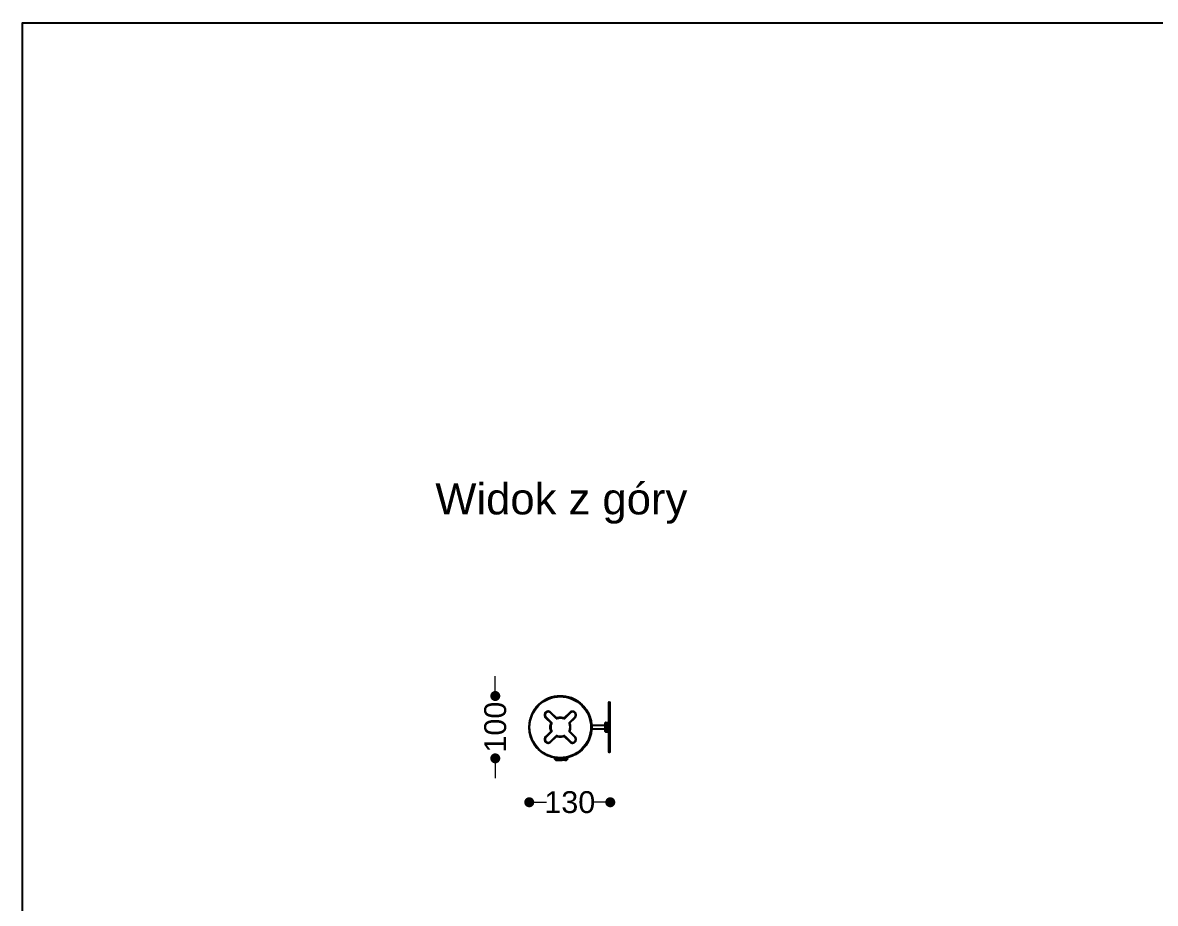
# Model space of a CAD drawing. Header units: millimetres. Extents: x 10366 to 13995, y 24552 to 29685.
# Drawn here: x 10366 to 12181, y 28273 to 29685 of the extents above; entities that cross this region are included whole.
import ezdxf

# ---------------------------------------------------------------- set-up
doc = ezdxf.new("R2010")
doc.units = ezdxf.units.MM
doc.header["$LTSCALE"] = 3
doc.layers.add('Default', color=7, linetype='Continuous')
doc.styles.get("Standard").update_dxf_attribs({"font": 'arial.ttf'})
doc.dimstyles.new('MATEUSZ', dxfattribs={"dimtxt": 35, "dimasz": 16, "dimexe": 0.18, "dimexo": 0.0625, "dimgap": 0.09, "dimtad": 0, "dimdec": 0, "dimdsep": 46, "dimtxsty": 'Standard', "dimblk": 'DOT', "dimcen": 0.09, "dimse1": 1, "dimse2": 1, "dimadec": 0, "dimazin": 0, "dimtfac": 1, "dimtdec": 0, "dimtofl": 0, "dimtmove": 0, "dimatfit": 3, "dimfxl": 1, "dimtolj": 1, "dimtzin": 0, "dimlwd": 9, "dimlwe": 9, "dimarcsym": 0})

# ---------------------------------------------------------------- blocks, each defined once
blk = doc.blocks.new('_Dot')
at = {"color": 0, "linetype": 'ByBlock', "lineweight": -2}
blk.add_line((-0.5, 0), (-1, 0), dxfattribs=at)
at = {"color": 0, "linetype": 'ByBlock', "const_width": 0.5}
blk.add_lwpolyline([(-0.25, 0, 1), (0.25, 0, 1)], format="xyb", close=True, dxfattribs=at)
blk = doc.blocks.new('*D29')
at = {"color": 0, "lineweight": 9, "transparency": 16777216}
for p, q in [((11193.7, 28435.3), (11205.5, 28435.3)), ((11291.5, 28435.3), (11279.6, 28435.3))]:
    blk.add_line(p, q, dxfattribs=at)
at = {"layer": 'Defpoints', "color": 0, "transparency": 16777216}
for p in [(11177.7, 28555.3), (11307.5, 28555.6), (11307.5, 28435.3)]:
    blk.add_point(p, dxfattribs=at)
at = {"color": 0, "lineweight": 9, "transparency": 16777216, "xscale": 16, "yscale": 16, "zscale": 16, "rotation": 180}
blk.add_blockref('_Dot', (11177.7, 28435.3), dxfattribs=at)
at = {"color": 0, "lineweight": 9, "transparency": 16777216, "xscale": 16, "yscale": 16, "zscale": 16}
blk.add_blockref('_Dot', (11307.5, 28435.3), dxfattribs=at)
at = {"color": 0, "transparency": 16777216, "insert": (11242.6, 28435.3), "char_height": 35, "attachment_point": 5}
blk.add_mtext('\\A1;130', dxfattribs=at)
blk = doc.blocks.new('*D30')
at = {"color": 0, "lineweight": 9, "transparency": 16777216}
for p, q in [((11123.3, 28621.6), (11123.3, 28637.6)), ((11123.3, 28489.7), (11123.3, 28473.7))]:
    blk.add_line(p, q, dxfattribs=at)
at = {"layer": 'Defpoints', "color": 0, "transparency": 16777216}
for p in [(11227.5, 28605.6), (11123.3, 28505.7), (11227.5, 28505.7)]:
    blk.add_point(p, dxfattribs=at)
at = {"color": 0, "lineweight": 9, "transparency": 16777216, "xscale": 16, "yscale": 16, "zscale": 16}
for p, rotation in [((11123.3, 28605.6), 270), ((11123.3, 28505.7), 90)]:
    blk.add_blockref('_Dot', p, dxfattribs=dict(at, rotation=rotation))
at = {"color": 0, "transparency": 16777216, "insert": (11123.3, 28555.7), "char_height": 35, "attachment_point": 5, "rotation": 90}
blk.add_mtext('\\A1;100', dxfattribs=at)

msp = doc.modelspace()

# ---------------------------------------------------------------- linework, layer by layer
msp.add_lwpolyline([(10366.2, 24552.5), (10366.2, 29684.6), (13995, 29684.6), (13995, 24552.5)], close=True)
at = {"layer": 'Default'}
for p, q in [((11305.5, 28595.6), (11306.5, 28595.6)), ((11220.7, 28569.7), (11211.8, 28578.6)), ((11221.1, 28570.4), (11212.1, 28579.3)), ((11242.5, 28579.3), (11233.6, 28570.4)), ((11243.6, 28578.6), (11234.6, 28569.7)), ((11203.6, 28570.8), (11212.6, 28561.9)), ((11204.7, 28571.6), (11213.7, 28562.6)), ((11241.7, 28562.6), (11250.7, 28571.5)), ((11242.1, 28561.9), (11251, 28570.8)), ((11299.5, 28558.8), (11299.5, 28562.2)), ((11299.5, 28562.2), (11299.5, 28559.1)), ((11299.5, 28552.2), (11299.5, 28558.8)), ((11300.5, 28563.2), (11303.5, 28563.2)), ((11300.5, 28559.6), (11300.5, 28563.1)), ((11300.5, 28563.1), (11303.5, 28563.1)), ((11300.5, 28559.6), (11303.5, 28559.6)), ((11300.5, 28552.1), (11300.5, 28558.7)), ((11300.5, 28558.7), (11303.5, 28558.7)), ((11303.5, 28559.6), (11303.5, 28563.1)), ((11303.5, 28552.1), (11303.5, 28558.7)), ((11212.6, 28549.4), (11203.6, 28540.4)), ((11213.7, 28548.7), (11204.7, 28539.7)), ((11211.8, 28532.7), (11220.7, 28541.6)), ((11212.1, 28531.9), (11221.1, 28540.9)), ((11233.6, 28540.9), (11242.5, 28532)), ((11234.6, 28541.6), (11243.6, 28532.7)), ((11250.7, 28539.7), (11241.7, 28548.7)), ((11251, 28540.4), (11242.1, 28549.4)), ((11277.7, 28558.1), (11277.7, 28553.1)), ((11299.5, 28558.1), (11277.7, 28558.1)), ((11277.7, 28553.1), (11299.5, 28553.1)), ((11299.5, 28552.5), (11299.5, 28549)), ((11299.5, 28549), (11299.5, 28552.2)), ((11300.5, 28552.1), (11303.5, 28552.1)), ((11300.5, 28548.2), (11300.5, 28551.3)), ((11300.5, 28551.3), (11303.5, 28551.3)), ((11300.5, 28548.2), (11303.5, 28548.2)), ((11303.5, 28548), (11300.5, 28548)), ((11303.5, 28548.2), (11303.5, 28551.3)), ((11305.5, 28555.6), (11306.5, 28555.6)), ((11218.8, 28504.2), (11218.8, 28505.7)), ((11220.8, 28505.7), (11220.8, 28506.1)), ((11221.1, 28505.7), (11221.1, 28506.1)), ((11236.5, 28506.4), (11236.5, 28505.7)), ((11236.8, 28506.5), (11236.8, 28505.7)), ((11238.8, 28505.7), (11238.8, 28504.2)), ((11305.5, 28515.6), (11306.5, 28515.6)), ((11220.3, 28502.7), (11218.8, 28504.2)), ((11238.8, 28504.2), (11237.3, 28502.7))]:
    msp.add_line(p, q, dxfattribs=at)
for points in [[(11277.7, 28555.6, 0), (11277.4, 28550.5, 0), (11276.6, 28545.5, 0), (11275.3, 28540.5, 0), (11273.6, 28535.8, 0), (11271.3, 28531.3, 0), (11268.7, 28527, 0), (11265.6, 28523.1, 0), (11262.2, 28519.5, 0), (11258.5, 28516.3, 0), (11254.6, 28513.5, 0), (11250.4, 28511.1, 0), (11246.1, 28509.1, 0), (11241.6, 28507.6, 0), (11237, 28506.5, 0), (11232.3, 28505.9, 0), (11227.6, 28505.6, 0), (11222.8, 28505.9, 0), (11218, 28506.6, 0), (11213.3, 28507.7, 0), (11208.8, 28509.4, 0), (11204.4, 28511.4, 0), (11200.2, 28513.9, 0), (11196.3, 28516.7, 0), (11192.6, 28520, 0), (11189.3, 28523.6, 0), (11186.3, 28527.5, 0), (11183.8, 28531.7, 0), (11181.6, 28536.2, 0), (11179.9, 28540.9, 0), (11178.7, 28545.7, 0), (11177.9, 28550.6, 0), (11177.7, 28555.7, 0), (11177.9, 28560.8, 0), (11178.7, 28565.8, 0), (11180, 28570.8, 0), (11181.8, 28575.5, 0), (11184, 28580, 0), (11186.7, 28584.3, 0), (11189.7, 28588.2, 0), (11193.1, 28591.8, 0), (11196.8, 28595, 0), (11200.8, 28597.8, 0), (11204.9, 28600.2, 0), (11209.3, 28602.1, 0), (11213.8, 28603.7, 0), (11218.4, 28604.8, 0), (11223.1, 28605.4, 0), (11227.8, 28605.6, 0), (11232.6, 28605.4, 0), (11237.3, 28604.7, 0), (11242, 28603.5, 0), (11246.6, 28601.9, 0), (11251, 28599.9, 0), (11255.1, 28597.4, 0), (11259.1, 28594.6, 0), (11262.7, 28591.3, 0), (11266, 28587.7, 0), (11269, 28583.8, 0), (11271.6, 28579.6, 0), (11273.7, 28575.1, 0), (11275.4, 28570.4, 0), (11276.7, 28565.6, 0), (11277.4, 28560.6, 0)], [(11277.7, 28555.6, 0), (11277.4, 28550.6, 0), (11276.7, 28545.6, 0), (11275.4, 28540.7, 0), (11273.7, 28536, 0), (11271.5, 28531.5, 0), (11268.8, 28527.3, 0), (11265.8, 28523.3, 0), (11262.5, 28519.7, 0), (11258.8, 28516.5, 0), (11254.9, 28513.7, 0), (11250.7, 28511.3, 0), (11246.3, 28509.2, 0), (11241.8, 28507.7, 0), (11237.1, 28506.5, 0), (11232.4, 28505.9, 0), (11227.7, 28505.6, 0), (11222.9, 28505.9, 0), (11218.2, 28506.6, 0), (11213.6, 28507.7, 0), (11209, 28509.3, 0), (11204.7, 28511.3, 0), (11200.5, 28513.7, 0), (11196.5, 28516.5, 0), (11192.9, 28519.8, 0), (11189.5, 28523.3, 0), (11186.5, 28527.3, 0), (11183.9, 28531.5, 0), (11181.7, 28536, 0), (11180, 28540.7, 0), (11178.7, 28545.6, 0), (11177.9, 28550.6, 0), (11177.7, 28555.6, 0), (11177.9, 28560.7, 0), (11178.7, 28565.7, 0), (11180, 28570.6, 0), (11181.7, 28575.3, 0), (11183.9, 28579.8, 0), (11186.5, 28584, 0), (11189.5, 28588, 0), (11192.9, 28591.5, 0), (11196.5, 28594.8, 0), (11200.5, 28597.6, 0), (11204.7, 28600, 0), (11209, 28602, 0), (11213.6, 28603.6, 0), (11218.2, 28604.7, 0), (11222.9, 28605.4, 0), (11227.7, 28605.6, 0), (11232.4, 28605.4, 0), (11237.1, 28604.7, 0), (11241.8, 28603.6, 0), (11246.3, 28602, 0), (11250.7, 28600, 0), (11254.9, 28597.6, 0), (11258.8, 28594.8, 0), (11262.5, 28591.5, 0), (11265.8, 28588, 0), (11268.8, 28584, 0), (11271.5, 28579.8, 0), (11273.7, 28575.3, 0), (11275.4, 28570.6, 0), (11276.7, 28565.7, 0), (11277.4, 28560.7, 0)], [(11276.3, 28555.6, 0), (11276.1, 28550.7, 0), (11275.3, 28545.8, 0), (11274.1, 28541, 0), (11272.4, 28536.4, 0), (11270.2, 28532, 0), (11267.7, 28527.8, 0), (11264.7, 28524, 0), (11261.4, 28520.5, 0), (11257.8, 28517.3, 0), (11254, 28514.5, 0), (11249.9, 28512.1, 0), (11245.6, 28510.2, 0), (11241.2, 28508.6, 0), (11236.6, 28507.5, 0), (11232, 28506.9, 0), (11227.3, 28506.6, 0), (11222.7, 28506.9, 0), (11218, 28507.5, 0), (11213.5, 28508.6, 0), (11209.1, 28510.2, 0), (11204.8, 28512.1, 0), (11200.7, 28514.5, 0), (11196.8, 28517.3, 0), (11193.2, 28520.5, 0), (11189.9, 28524, 0), (11187, 28527.8, 0), (11184.4, 28532, 0), (11182.3, 28536.4, 0), (11180.6, 28541, 0), (11179.3, 28545.8, 0), (11178.6, 28550.7, 0), (11178.3, 28555.6, 0), (11178.6, 28560.6, 0), (11179.3, 28565.5, 0), (11180.6, 28570.3, 0), (11182.3, 28574.9, 0), (11184.4, 28579.3, 0), (11187, 28583.5, 0), (11189.9, 28587.3, 0), (11193.2, 28590.8, 0), (11196.8, 28594, 0), (11200.7, 28596.8, 0), (11204.8, 28599.1, 0), (11209.1, 28601.1, 0), (11213.5, 28602.7, 0), (11218.1, 28603.8, 0), (11222.7, 28604.4, 0), (11227.3, 28604.6, 0), (11232, 28604.4, 0), (11236.6, 28603.8, 0), (11241.2, 28602.7, 0), (11245.6, 28601.1, 0), (11249.9, 28599.1, 0), (11254, 28596.8, 0), (11257.8, 28594, 0), (11261.4, 28590.8, 0), (11264.7, 28587.3, 0), (11267.7, 28583.5, 0), (11270.2, 28579.3, 0), (11272.4, 28574.9, 0), (11274.1, 28570.3, 0), (11275.3, 28565.5, 0), (11276.1, 28560.6, 0)]]:
    msp.add_polyline3d(points, close=True, dxfattribs=at)
for points in [[(11220.8, 28506.1, 0), (11214, 28507.6, 0), (11207.4, 28509.9, 0), (11201.2, 28513.2, 0), (11195.5, 28517.3, 0), (11190.5, 28522.3, 0), (11186.1, 28527.9, 0), (11182.6, 28534.1, 0), (11179.9, 28540.8, 0), (11178.3, 28547.8, 0), (11177.7, 28555, 0), (11178.1, 28562.4, 0), (11179.7, 28569.6, 0), (11182.2, 28576.5, 0), (11185.7, 28582.8, 0), (11190, 28588.6, 0), (11195.1, 28593.6, 0), (11200.7, 28597.8, 0), (11206.8, 28601.1, 0), (11213.2, 28603.5, 0), (11219.9, 28605, 0), (11226.7, 28605.6, 0), (11233.6, 28605.3, 0), (11240.5, 28604, 0), (11247.1, 28601.7, 0), (11253.3, 28598.6, 0), (11259.1, 28594.5, 0), (11264.3, 28589.7, 0), (11268.7, 28584.2, 0), (11272.4, 28578.1, 0), (11275.1, 28571.4, 0), (11276.9, 28564.4, 0), (11277.6, 28557.3, 0)], [(11277.6, 28557.3, 0), (11277.2, 28562.3, 0), (11276.3, 28567.3, 0), (11274.9, 28572.1, 0), (11273, 28576.7, 0), (11270.7, 28581.1, 0), (11268, 28585.2, 0), (11264.9, 28589, 0), (11261.6, 28592.4, 0), (11257.9, 28595.5, 0), (11253.9, 28598.2, 0), (11249.8, 28600.5, 0), (11245.5, 28602.4, 0), (11241, 28603.8, 0), (11236.4, 28604.9, 0), (11231.8, 28605.5, 0), (11227.2, 28605.6, 0), (11222.4, 28605.4, 0), (11217.7, 28604.6, 0), (11213.1, 28603.5, 0), (11208.6, 28601.9, 0), (11204.2, 28599.8, 0), (11200.1, 28597.4, 0), (11196.2, 28594.5, 0), (11192.6, 28591.3, 0), (11189.3, 28587.7, 0), (11186.3, 28583.7, 0), (11183.8, 28579.5, 0), (11181.6, 28575.1, 0), (11179.9, 28570.5, 0), (11178.7, 28565.7, 0), (11177.9, 28560.8, 0), (11177.7, 28555.8, 0)], [(11305.5, 28595.6, 0), (11305.5, 28595.6, 0), (11305.5, 28595.6, 0), (11305.5, 28595.6, 0), (11305.5, 28595.6, 0), (11305.5, 28595.6, 0), (11305.5, 28595.6, 0), (11305.5, 28595.6, 0), (11305.5, 28595.6, 0), (11305.5, 28595.6, 0), (11305.5, 28595.6, 0), (11305.5, 28595.6, 0), (11305.5, 28595.6, 0), (11305.5, 28595.6, 0), (11305.5, 28595.4, 0), (11305.5, 28594.5, 0), (11305.5, 28590.7, 0), (11305.5, 28555.6, 0)], [(11306.5, 28555.6, 0), (11306.5, 28595.6, 0)], [(11203.6, 28579.3, 0), (11203.3, 28578.9, 0), (11202.9, 28578.4, 0), (11202.6, 28577.9, 0), (11202.4, 28577.4, 0), (11202.2, 28576.8, 0), (11202, 28576.3, 0), (11201.9, 28575.7, 0), (11201.9, 28575.1, 0), (11201.9, 28574.5, 0), (11202, 28573.9, 0), (11202.2, 28573.3, 0), (11202.4, 28572.8, 0), (11202.6, 28572.2, 0), (11202.9, 28571.7, 0), (11203.3, 28571.3, 0), (11203.6, 28570.8, 0)], [(11204.7, 28578.6, 0), (11204.4, 28578.3, 0), (11204.1, 28577.9, 0), (11203.8, 28577.5, 0), (11203.6, 28577, 0), (11203.4, 28576.6, 0), (11203.3, 28576.1, 0), (11203.3, 28575.6, 0), (11203.2, 28575.1, 0), (11203.3, 28574.6, 0), (11203.3, 28574.1, 0), (11203.4, 28573.6, 0), (11203.6, 28573.2, 0), (11203.8, 28572.7, 0), (11204.1, 28572.3, 0), (11204.4, 28571.9, 0), (11204.7, 28571.6, 0)], [(11212.1, 28579.3, 0), (11211.7, 28579.7, 0), (11211.2, 28580.1, 0), (11210.7, 28580.4, 0), (11210.2, 28580.6, 0), (11209.6, 28580.8, 0), (11209, 28581, 0), (11208.5, 28581.1, 0), (11207.9, 28581.1, 0), (11207.3, 28581.1, 0), (11206.7, 28581, 0), (11206.2, 28580.8, 0), (11205.6, 28580.6, 0), (11205.1, 28580.4, 0), (11204.6, 28580.1, 0), (11204.1, 28579.7, 0), (11203.6, 28579.3, 0)], [(11204.7, 28578.6, 0), (11204.7, 28578.6, 0), (11204.7, 28578.6, 0), (11204.7, 28578.6, 0), (11204.7, 28578.6, 0), (11204.7, 28578.6, 0), (11204.7, 28578.6, 0), (11204.6, 28578.6, 0), (11204.6, 28578.6, 0), (11204.6, 28578.6, 0), (11204.5, 28578.6, 0), (11204.5, 28578.6, 0), (11204.3, 28578.7, 0), (11204.2, 28578.8, 0), (11204, 28579, 0), (11203.6, 28579.3, 0)], [(11211.8, 28578.6, 0), (11211.4, 28579, 0), (11211, 28579.3, 0), (11210.6, 28579.5, 0), (11210.1, 28579.7, 0), (11209.7, 28579.9, 0), (11209.2, 28580, 0), (11208.7, 28580.1, 0), (11208.2, 28580.1, 0), (11207.7, 28580.1, 0), (11207.3, 28580, 0), (11206.8, 28579.9, 0), (11206.3, 28579.7, 0), (11205.9, 28579.5, 0), (11205.5, 28579.3, 0), (11205.1, 28579, 0), (11204.7, 28578.6, 0)], [(11211.8, 28578.6, 0), (11211.8, 28578.6, 0), (11211.8, 28578.6, 0), (11211.7, 28578.7, 0), (11211.7, 28578.7, 0), (11211.7, 28578.7, 0), (11211.7, 28578.7, 0), (11211.7, 28578.7, 0), (11211.8, 28578.8, 0), (11211.8, 28578.8, 0), (11211.8, 28578.9, 0), (11211.9, 28579.1, 0), (11212.1, 28579.3, 0)], [(11251, 28579.3, 0), (11250.6, 28579.7, 0), (11250.1, 28580.1, 0), (11249.6, 28580.4, 0), (11249.1, 28580.6, 0), (11248.5, 28580.8, 0), (11247.9, 28581, 0), (11247.4, 28581, 0), (11246.8, 28581.1, 0), (11246.2, 28581, 0), (11245.6, 28581, 0), (11245.1, 28580.8, 0), (11244.5, 28580.6, 0), (11244, 28580.4, 0), (11243.5, 28580.1, 0), (11243, 28579.7, 0), (11242.5, 28579.3, 0)], [(11243.6, 28578.6, 0), (11243.6, 28578.6, 0), (11243.6, 28578.6, 0), (11243.6, 28578.6, 0), (11243.6, 28578.6, 0), (11243.6, 28578.6, 0), (11243.5, 28578.6, 0), (11243.5, 28578.6, 0), (11243.5, 28578.6, 0), (11243.5, 28578.6, 0), (11243.4, 28578.6, 0), (11243.3, 28578.7, 0), (11243.1, 28578.8, 0), (11243, 28578.9, 0), (11242.5, 28579.3, 0)], [(11250.7, 28578.6, 0), (11250.3, 28578.9, 0), (11249.9, 28579.2, 0), (11249.5, 28579.5, 0), (11249, 28579.7, 0), (11248.6, 28579.9, 0), (11248.1, 28580, 0), (11247.6, 28580.1, 0), (11247.1, 28580.1, 0), (11246.6, 28580.1, 0), (11246.2, 28580, 0), (11245.7, 28579.9, 0), (11245.2, 28579.7, 0), (11244.8, 28579.5, 0), (11244.4, 28579.2, 0), (11244, 28578.9, 0), (11243.6, 28578.6, 0)], [(11250.7, 28578.6, 0), (11250.7, 28578.6, 0), (11250.6, 28578.6, 0), (11250.6, 28578.6, 0), (11250.6, 28578.7, 0), (11250.6, 28578.7, 0), (11250.6, 28578.7, 0), (11250.6, 28578.7, 0), (11250.6, 28578.7, 0), (11250.7, 28578.8, 0), (11250.7, 28578.9, 0), (11250.8, 28579.1, 0), (11251, 28579.3, 0)], [(11250.7, 28571.5, 0), (11251, 28571.9, 0), (11251.3, 28572.3, 0), (11251.5, 28572.7, 0), (11251.7, 28573.1, 0), (11251.9, 28573.6, 0), (11252, 28574.1, 0), (11252.1, 28574.6, 0), (11252.1, 28575.1, 0), (11252.1, 28575.6, 0), (11252, 28576.1, 0), (11251.9, 28576.5, 0), (11251.7, 28577, 0), (11251.5, 28577.5, 0), (11251.3, 28577.9, 0), (11251, 28578.3, 0), (11250.7, 28578.6, 0)], [(11251, 28570.8, 0), (11251.4, 28571.3, 0), (11251.8, 28571.7, 0), (11252.1, 28572.2, 0), (11252.3, 28572.8, 0), (11252.5, 28573.3, 0), (11252.7, 28573.9, 0), (11252.8, 28574.5, 0), (11252.8, 28575.1, 0), (11252.8, 28575.7, 0), (11252.7, 28576.3, 0), (11252.5, 28576.8, 0), (11252.3, 28577.4, 0), (11252.1, 28577.9, 0), (11251.8, 28578.4, 0), (11251.4, 28578.9, 0), (11251, 28579.3, 0)], [(11304.5, 28594.6, 0), (11304.5, 28594.6, 0), (11304.5, 28594.6, 0), (11304.5, 28594.6, 0), (11304.5, 28594.6, 0), (11304.5, 28594.6, 0), (11304.5, 28594.6, 0), (11304.5, 28594.6, 0), (11304.5, 28594.6, 0), (11304.5, 28594.6, 0), (11304.5, 28594.6, 0), (11304.5, 28594.6, 0), (11304.5, 28594.6, 0), (11304.5, 28594.6, 0), (11304.5, 28594.4, 0), (11304.5, 28593.5, 0), (11304.5, 28589.8, 0), (11304.5, 28555.6, 0)], [(11307.5, 28555.6, 0), (11307.5, 28594.6, 0)], [(11204.7, 28571.6, 0), (11204.7, 28571.6, 0), (11204.7, 28571.6, 0), (11204.7, 28571.6, 0), (11204.7, 28571.6, 0), (11204.7, 28571.6, 0), (11204.6, 28571.6, 0), (11204.6, 28571.6, 0), (11204.6, 28571.6, 0), (11204.6, 28571.6, 0), (11204.5, 28571.5, 0), (11204.4, 28571.5, 0), (11204.2, 28571.4, 0), (11204.1, 28571.3, 0), (11203.6, 28570.8, 0)], [(11212.6, 28549.4, 0), (11212.1, 28550.9, 0), (11211.7, 28552.4, 0), (11211.4, 28554, 0), (11211.3, 28555.6, 0), (11211.4, 28557.3, 0), (11211.7, 28558.8, 0), (11212.1, 28560.4, 0), (11212.6, 28561.9, 0)], [(11212.6, 28561.9, 0), (11212.9, 28562.2, 0), (11213.2, 28562.5, 0), (11213.4, 28562.5, 0), (11213.4, 28562.6, 0), (11213.5, 28562.6, 0), (11213.6, 28562.6, 0), (11213.6, 28562.6, 0), (11213.6, 28562.6, 0), (11213.6, 28562.6, 0), (11213.6, 28562.6, 0), (11213.6, 28562.6, 0), (11213.6, 28562.6, 0), (11213.6, 28562.6, 0), (11213.6, 28562.6, 0), (11213.7, 28562.6, 0)], [(11213.9, 28561.5, 0), (11213.9, 28561.5, 0), (11213.9, 28561.5, 0), (11213.9, 28561.5, 0), (11213.9, 28561.5, 0), (11213.9, 28561.5, 0), (11213.9, 28561.5, 0), (11213.8, 28561.5, 0), (11213.8, 28561.5, 0), (11213.8, 28561.5, 0), (11213.8, 28561.5, 0), (11213.7, 28561.5, 0), (11213.6, 28561.5, 0), (11213.2, 28561.6, 0), (11212.6, 28561.9, 0)], [(11213.9, 28549.8, 0), (11213.4, 28551.2, 0), (11213, 28552.6, 0), (11212.8, 28554.1, 0), (11212.7, 28555.6, 0), (11212.8, 28557.2, 0), (11213, 28558.6, 0), (11213.4, 28560.1, 0), (11213.9, 28561.5, 0)], [(11220.7, 28569.7, 0), (11220.7, 28569.7, 0), (11220.7, 28569.7, 0), (11220.7, 28569.7, 0), (11220.7, 28569.7, 0), (11220.7, 28569.7, 0), (11220.7, 28569.7, 0), (11220.7, 28569.8, 0), (11220.7, 28569.8, 0), (11220.7, 28569.8, 0), (11220.8, 28569.9, 0), (11220.9, 28570.1, 0), (11221.1, 28570.4, 0)], [(11221.1, 28570.4, 0), (11222.6, 28570.9, 0), (11224.2, 28571.3, 0), (11225.7, 28571.6, 0), (11227.3, 28571.6, 0), (11228.9, 28571.6, 0), (11230.5, 28571.3, 0), (11232.1, 28570.9, 0), (11233.6, 28570.4, 0)], [(11221.1, 28570.4, 0), (11221.3, 28570, 0), (11221.4, 28569.8, 0), (11221.5, 28569.7, 0), (11221.6, 28569.6, 0), (11221.6, 28569.5, 0), (11221.7, 28569.5, 0), (11221.7, 28569.5, 0), (11221.7, 28569.5, 0), (11221.8, 28569.4, 0), (11221.8, 28569.4, 0), (11221.8, 28569.4, 0), (11221.8, 28569.4, 0), (11221.8, 28569.5, 0)], [(11221.8, 28569.5, 0), (11223.2, 28570, 0), (11224.7, 28570.3, 0), (11226.2, 28570.6, 0), (11227.7, 28570.6, 0), (11229.2, 28570.6, 0), (11230.7, 28570.3, 0), (11232.1, 28570, 0), (11233.5, 28569.5, 0)], [(11233.5, 28569.5, 0), (11233.5, 28569.5, 0), (11233.5, 28569.5, 0), (11233.5, 28569.5, 0), (11233.5, 28569.5, 0), (11233.5, 28569.5, 0), (11233.5, 28569.5, 0), (11233.5, 28569.5, 0), (11233.5, 28569.6, 0), (11233.4, 28569.6, 0), (11233.4, 28569.8, 0), (11233.5, 28569.9, 0), (11233.5, 28570.1, 0), (11233.6, 28570.4, 0)], [(11233.6, 28570.4, 0), (11233.9, 28570.1, 0), (11234.2, 28569.8, 0), (11234.4, 28569.7, 0), (11234.4, 28569.7, 0), (11234.5, 28569.7, 0), (11234.5, 28569.6, 0), (11234.6, 28569.6, 0), (11234.6, 28569.6, 0), (11234.6, 28569.6, 0), (11234.6, 28569.6, 0), (11234.6, 28569.6, 0), (11234.6, 28569.7, 0), (11234.6, 28569.7, 0), (11234.6, 28569.7, 0), (11234.6, 28569.7, 0)], [(11242.1, 28561.9, 0), (11241.6, 28561.6, 0), (11241.6, 28561.6, 0), (11241.5, 28561.5, 0), (11241.5, 28561.5, 0), (11241.5, 28561.5, 0), (11241.5, 28561.5, 0), (11241.5, 28561.5, 0), (11241.5, 28561.5, 0), (11241.5, 28561.5, 0), (11241.5, 28561.5, 0), (11241.5, 28561.5, 0), (11241.5, 28561.5, 0), (11241.5, 28561.5, 0)], [(11241.5, 28561.5, 0), (11242, 28560.1, 0), (11242.4, 28558.6, 0), (11242.6, 28557.1, 0), (11242.7, 28555.6, 0)], [(11241.7, 28562.6, 0), (11241.7, 28562.6, 0), (11241.7, 28562.6, 0), (11241.7, 28562.6, 0), (11241.7, 28562.6, 0), (11241.7, 28562.5, 0), (11241.7, 28562.5, 0), (11241.7, 28562.5, 0), (11241.7, 28562.5, 0), (11241.7, 28562.4, 0), (11241.7, 28562.3, 0), (11241.9, 28562.1, 0), (11242.1, 28561.9, 0)], [(11242.1, 28561.9, 0), (11242.6, 28560.4, 0), (11243, 28558.8, 0), (11243.3, 28557.2, 0), (11243.3, 28555.6, 0)], [(11250.7, 28571.5, 0), (11250.7, 28571.5, 0), (11250.6, 28571.5, 0), (11250.6, 28571.5, 0), (11250.6, 28571.5, 0), (11250.6, 28571.5, 0), (11250.6, 28571.5, 0), (11250.6, 28571.5, 0), (11250.6, 28571.4, 0), (11250.7, 28571.4, 0), (11250.7, 28571.3, 0), (11250.8, 28571.1, 0), (11251, 28570.8, 0)], [(11299.5, 28562.2, 0), (11299.5, 28562.3, 0), (11299.5, 28562.4, 0), (11299.5, 28562.5, 0), (11299.5, 28562.6, 0), (11299.6, 28562.7, 0), (11299.6, 28562.8, 0), (11299.7, 28562.9, 0), (11299.7, 28562.9, 0), (11299.8, 28563, 0), (11299.9, 28563.1, 0), (11300, 28563.1, 0), (11300.1, 28563.2, 0), (11300.1, 28563.2, 0), (11300.2, 28563.2, 0), (11300.4, 28563.2, 0), (11300.5, 28563.2, 0)], [(11300.5, 28563.1, 0), (11300.3, 28563.1, 0), (11300.1, 28563, 0), (11300, 28563, 0), (11299.9, 28563, 0), (11299.8, 28562.9, 0), (11299.7, 28562.8, 0), (11299.7, 28562.8, 0), (11299.6, 28562.7, 0), (11299.6, 28562.6, 0), (11299.5, 28562.6, 0), (11299.5, 28562.5, 0), (11299.5, 28562.4, 0), (11299.5, 28562.3, 0), (11299.5, 28562.2, 0)], [(11299.5, 28562.2, 0), (11299.5, 28562.3, 0), (11299.5, 28562.4, 0)], [(11299.5, 28558.8, 0), (11299.5, 28558.9, 0), (11299.5, 28558.9, 0), (11299.5, 28559, 0), (11299.5, 28559.1, 0), (11299.6, 28559.2, 0), (11299.6, 28559.2, 0), (11299.7, 28559.3, 0), (11299.7, 28559.4, 0), (11299.8, 28559.4, 0), (11299.9, 28559.5, 0), (11300, 28559.5, 0), (11300.1, 28559.6, 0), (11300.3, 28559.6, 0), (11300.5, 28559.6, 0)], [(11300.5, 28558.7, 0), (11299.7, 28558.8, 0), (11299.5, 28558.8, 0), (11299.5, 28558.8, 0), (11299.5, 28558.8, 0), (11299.5, 28558.8, 0), (11299.5, 28558.8, 0), (11299.5, 28558.8, 0), (11299.5, 28558.8, 0), (11299.5, 28558.8, 0), (11299.5, 28558.8, 0), (11299.5, 28558.8, 0), (11299.5, 28558.8, 0), (11299.5, 28558.8, 0), (11299.5, 28558.8, 0), (11299.5, 28558.8, 0)], [(11300.5, 28559.6, 0), (11300.5, 28558.7, 0)], [(11303.5, 28563.1, 0), (11303.5, 28563.2, 0), (11303.5, 28563.2, 0), (11303.5, 28563.2, 0), (11303.5, 28563.2, 0), (11303.5, 28563.2, 0), (11303.5, 28563.2, 0), (11303.5, 28563.2, 0), (11303.5, 28563.2, 0), (11303.5, 28563.2, 0), (11303.5, 28563.2, 0), (11303.5, 28563.2, 0), (11303.5, 28563.2, 0), (11303.5, 28563.2, 0), (11303.5, 28563.2, 0), (11303.5, 28563.2, 0), (11303.5, 28563.2, 0), (11303.5, 28563.2, 0), (11303.5, 28563.2, 0), (11303.5, 28563.2, 0), (11303.5, 28563.2, 0), (11303.5, 28563.2, 0), (11303.5, 28563.2, 0), (11303.5, 28563.2, 0), (11303.5, 28563.2, 0), (11303.5, 28563.1, 0)], [(11303.5, 28563.2, 0), (11303.6, 28563.2, 0), (11303.7, 28563.2, 0), (11303.8, 28563.2, 0), (11303.9, 28563.2, 0), (11303.9, 28563.1, 0), (11304, 28563.1, 0), (11304.1, 28563, 0), (11304.2, 28562.9, 0), (11304.2, 28562.9, 0), (11304.3, 28562.8, 0), (11304.3, 28562.7, 0), (11304.4, 28562.6, 0), (11304.4, 28562.5, 0), (11304.4, 28562.4, 0), (11304.5, 28562.3, 0), (11304.5, 28562.2, 0)], [(11304.5, 28562.2, 0), (11304.5, 28562.3, 0), (11304.4, 28562.4, 0), (11304.4, 28562.5, 0), (11304.4, 28562.6, 0), (11304.3, 28562.6, 0), (11304.3, 28562.7, 0), (11304.2, 28562.8, 0), (11304.2, 28562.8, 0), (11304.1, 28562.9, 0), (11304, 28563, 0), (11303.9, 28563, 0), (11303.8, 28563, 0), (11303.6, 28563.1, 0), (11303.5, 28563.1, 0)], [(11303.5, 28558.7, 0), (11303.5, 28559.6, 0)], [(11303.5, 28559.6, 0), (11303.6, 28559.6, 0), (11303.8, 28559.6, 0), (11303.9, 28559.5, 0), (11304, 28559.5, 0), (11304.1, 28559.4, 0), (11304.2, 28559.4, 0), (11304.2, 28559.3, 0), (11304.3, 28559.2, 0), (11304.3, 28559.2, 0), (11304.4, 28559.1, 0), (11304.4, 28559, 0), (11304.4, 28558.9, 0), (11304.5, 28558.9, 0), (11304.5, 28558.8, 0)], [(11304.5, 28558.8, 0), (11304.5, 28558.8, 0), (11304.5, 28558.8, 0), (11304.5, 28558.8, 0), (11304.5, 28558.8, 0), (11304.5, 28558.8, 0), (11304.5, 28558.8, 0), (11304.5, 28558.8, 0), (11304.5, 28558.8, 0), (11304.5, 28558.8, 0), (11304.5, 28558.8, 0), (11304.5, 28558.8, 0), (11304.4, 28558.8, 0), (11304.4, 28558.8, 0), (11304.3, 28558.8, 0), (11303.5, 28558.7, 0)], [(11307.4, 28561.3, 0), (11307.4, 28561.5, 0), (11307.5, 28561.6, 0)], [(11220.8, 28506.1, 0), (11216.5, 28506.9, 0), (11212.3, 28508.1, 0), (11208.1, 28509.6, 0), (11204.2, 28511.5, 0), (11200.3, 28513.8, 0), (11196.7, 28516.4, 0), (11193.3, 28519.3, 0), (11190.2, 28522.5, 0), (11187.4, 28526, 0), (11184.9, 28529.8, 0), (11182.7, 28533.8, 0), (11180.9, 28538, 0), (11179.5, 28542.3, 0), (11178.5, 28546.7, 0), (11177.9, 28551.3, 0), (11177.7, 28555.8, 0)], [(11212.6, 28549.4, 0), (11213.4, 28549.7, 0), (11213.6, 28549.8, 0), (11213.8, 28549.8, 0), (11213.8, 28549.8, 0), (11213.8, 28549.8, 0), (11213.8, 28549.8, 0), (11213.8, 28549.8, 0), (11213.9, 28549.8, 0), (11213.9, 28549.8, 0), (11213.9, 28549.8, 0), (11213.9, 28549.8, 0), (11213.9, 28549.8, 0), (11213.9, 28549.8, 0), (11213.9, 28549.8, 0)], [(11213.7, 28548.7, 0), (11213.7, 28548.7, 0), (11213.6, 28548.7, 0), (11213.6, 28548.7, 0), (11213.6, 28548.7, 0), (11213.6, 28548.7, 0), (11213.6, 28548.7, 0), (11213.6, 28548.7, 0), (11213.6, 28548.7, 0), (11213.5, 28548.7, 0), (11213.5, 28548.7, 0), (11213.3, 28548.8, 0), (11213.2, 28548.9, 0), (11213, 28549, 0), (11212.6, 28549.4, 0)], [(11221.1, 28540.9, 0), (11220.9, 28541.1, 0), (11220.8, 28541.4, 0), (11220.7, 28541.5, 0), (11220.7, 28541.5, 0), (11220.7, 28541.5, 0), (11220.7, 28541.6, 0), (11220.7, 28541.6, 0), (11220.7, 28541.6, 0), (11220.7, 28541.6, 0), (11220.7, 28541.6, 0), (11220.7, 28541.6, 0), (11220.7, 28541.6, 0)], [(11221.8, 28541.8, 0), (11221.8, 28541.8, 0), (11221.8, 28541.8, 0), (11221.8, 28541.8, 0), (11221.8, 28541.8, 0), (11221.7, 28541.8, 0), (11221.7, 28541.8, 0), (11221.7, 28541.8, 0), (11221.6, 28541.8, 0), (11221.6, 28541.7, 0), (11221.5, 28541.6, 0), (11221.4, 28541.5, 0), (11221.3, 28541.3, 0), (11221.1, 28540.9, 0)], [(11233.6, 28540.9, 0), (11232.1, 28540.4, 0), (11230.5, 28540, 0), (11228.9, 28539.7, 0), (11227.3, 28539.6, 0), (11225.7, 28539.7, 0), (11224.2, 28540, 0), (11222.6, 28540.4, 0), (11221.1, 28540.9, 0)], [(11233.5, 28541.8, 0), (11232.1, 28541.3, 0), (11230.7, 28540.9, 0), (11229.2, 28540.7, 0), (11227.7, 28540.6, 0), (11226.2, 28540.7, 0), (11224.7, 28540.9, 0), (11223.2, 28541.3, 0), (11221.8, 28541.8, 0)], [(11233.6, 28540.9, 0), (11233.5, 28541.2, 0), (11233.5, 28541.4, 0), (11233.4, 28541.5, 0), (11233.4, 28541.6, 0), (11233.4, 28541.7, 0), (11233.5, 28541.7, 0), (11233.5, 28541.8, 0), (11233.5, 28541.8, 0), (11233.5, 28541.8, 0), (11233.5, 28541.8, 0), (11233.5, 28541.8, 0), (11233.5, 28541.8, 0), (11233.5, 28541.8, 0)], [(11234.6, 28541.6, 0), (11234.6, 28541.6, 0), (11234.6, 28541.6, 0), (11234.6, 28541.6, 0), (11234.6, 28541.6, 0), (11234.6, 28541.6, 0), (11234.6, 28541.6, 0), (11234.6, 28541.6, 0), (11234.5, 28541.6, 0), (11234.5, 28541.6, 0), (11234.4, 28541.6, 0), (11234.3, 28541.5, 0), (11234.2, 28541.4, 0), (11234, 28541.3, 0), (11233.6, 28540.9, 0)], [(11277.7, 28554.1, 0), (11277.3, 28549.7, 0), (11276.6, 28545.4, 0), (11275.5, 28541.1, 0), (11274.1, 28537, 0), (11270.2, 28529.3, 0), (11265.1, 28522.5, 0), (11259, 28516.7, 0), (11252.1, 28512, 0), (11244.6, 28508.6, 0), (11236.7, 28506.5, 0)], [(11277.6, 28554, 0), (11277.3, 28549.6, 0), (11276.6, 28545.3, 0), (11275.5, 28541.1, 0), (11272.3, 28533, 0), (11267.7, 28525.7, 0), (11262.1, 28519.4, 0), (11255.6, 28514.1, 0), (11248.4, 28510.1, 0), (11242.7, 28507.9, 0), (11236.7, 28506.5, 0)], [(11242.7, 28555.6, 0), (11242.6, 28554.1, 0), (11242.4, 28552.6, 0), (11242, 28551.2, 0), (11241.5, 28549.8, 0)], [(11241.5, 28549.8, 0), (11241.5, 28549.8, 0), (11241.5, 28549.8, 0), (11241.5, 28549.8, 0), (11241.5, 28549.8, 0), (11241.5, 28549.8, 0), (11241.5, 28549.8, 0), (11241.5, 28549.8, 0), (11241.5, 28549.8, 0), (11241.5, 28549.8, 0), (11241.5, 28549.7, 0), (11241.6, 28549.7, 0), (11241.7, 28549.6, 0), (11242.1, 28549.4, 0)], [(11242.1, 28549.4, 0), (11241.9, 28549.2, 0), (11241.7, 28549, 0), (11241.7, 28548.9, 0), (11241.7, 28548.8, 0), (11241.7, 28548.8, 0), (11241.7, 28548.8, 0), (11241.7, 28548.7, 0), (11241.7, 28548.7, 0), (11241.7, 28548.7, 0), (11241.7, 28548.7, 0), (11241.7, 28548.7, 0), (11241.7, 28548.7, 0)], [(11243.3, 28555.6, 0), (11243.3, 28554, 0), (11243, 28552.4, 0), (11242.6, 28550.9, 0), (11242.1, 28549.4, 0)], [(11242.7, 28555.6, 0), (11242.7, 28555.6, 0), (11242.7, 28555.6, 0), (11242.7, 28555.6, 0), (11242.7, 28555.6, 0), (11242.7, 28555.6, 0), (11242.7, 28555.6, 0), (11242.7, 28555.6, 0), (11242.7, 28555.6, 0), (11242.7, 28555.6, 0), (11242.7, 28555.6, 0), (11242.7, 28555.6, 0), (11242.7, 28555.6, 0), (11242.7, 28555.6, 0), (11242.7, 28555.6, 0), (11242.7, 28555.6, 0), (11242.8, 28555.6, 0), (11243.3, 28555.6, 0)], [(11300.5, 28551.3, 0), (11300.3, 28551.3, 0), (11300.1, 28551.4, 0), (11300, 28551.4, 0), (11299.9, 28551.4, 0), (11299.8, 28551.5, 0), (11299.7, 28551.6, 0), (11299.7, 28551.6, 0), (11299.6, 28551.7, 0), (11299.6, 28551.8, 0), (11299.5, 28551.9, 0), (11299.5, 28551.9, 0), (11299.5, 28552, 0), (11299.5, 28552.1, 0), (11299.5, 28552.2, 0)], [(11299.5, 28552.2, 0), (11299.5, 28552.2, 0), (11299.5, 28552.2, 0), (11299.5, 28552.2, 0), (11299.5, 28552.2, 0), (11299.5, 28552.2, 0), (11299.5, 28552.2, 0), (11299.5, 28552.2, 0), (11299.5, 28552.2, 0), (11299.5, 28552.2, 0), (11299.5, 28552.2, 0), (11299.5, 28552.2, 0), (11299.5, 28552.2, 0), (11299.5, 28552.2, 0), (11299.6, 28552.2, 0), (11300.5, 28552.1, 0)], [(11299.5, 28549, 0), (11299.5, 28549, 0), (11299.5, 28548.9, 0), (11299.5, 28548.8, 0), (11299.5, 28548.7, 0), (11299.6, 28548.6, 0), (11299.6, 28548.6, 0), (11299.7, 28548.5, 0), (11299.7, 28548.4, 0), (11299.8, 28548.4, 0), (11299.9, 28548.3, 0), (11300, 28548.3, 0), (11300.1, 28548.2, 0), (11300.2, 28548.2, 0), (11300.3, 28548.2, 0), (11300.5, 28548.2, 0)], [(11299.5, 28548.9, 0), (11299.5, 28549, 0), (11299.5, 28549, 0)], [(11300.5, 28548, 0), (11300.4, 28548, 0), (11300.2, 28548.1, 0), (11300.1, 28548.1, 0), (11300.1, 28548.1, 0), (11300, 28548.2, 0), (11299.9, 28548.2, 0), (11299.8, 28548.3, 0), (11299.7, 28548.3, 0), (11299.7, 28548.4, 0), (11299.6, 28548.5, 0), (11299.6, 28548.6, 0), (11299.5, 28548.7, 0), (11299.5, 28548.8, 0), (11299.5, 28548.8, 0), (11299.5, 28548.9, 0), (11299.5, 28549, 0)], [(11300.5, 28552.1, 0), (11300.5, 28551.3, 0)], [(11300.5, 28548.2, 0), (11300.5, 28548.1, 0), (11300.5, 28548, 0), (11300.5, 28548, 0), (11300.5, 28548, 0), (11300.5, 28548, 0), (11300.5, 28548, 0), (11300.5, 28548, 0), (11300.5, 28548, 0), (11300.5, 28548, 0), (11300.5, 28548, 0), (11300.5, 28548, 0), (11300.5, 28548, 0), (11300.5, 28548, 0), (11300.5, 28548, 0), (11300.5, 28548, 0), (11300.5, 28548, 0), (11300.5, 28548, 0), (11300.5, 28548, 0), (11300.5, 28548, 0), (11300.5, 28548, 0), (11300.5, 28548, 0), (11300.5, 28548.1, 0), (11300.5, 28548.2, 0)], [(11303.5, 28552.1, 0), (11304.2, 28552.2, 0), (11304.4, 28552.2, 0), (11304.4, 28552.2, 0), (11304.5, 28552.2, 0), (11304.5, 28552.2, 0), (11304.5, 28552.2, 0), (11304.5, 28552.2, 0), (11304.5, 28552.2, 0), (11304.5, 28552.2, 0), (11304.5, 28552.2, 0), (11304.5, 28552.2, 0), (11304.5, 28552.2, 0), (11304.5, 28552.2, 0), (11304.5, 28552.2, 0), (11304.5, 28552.2, 0)], [(11304.5, 28552.2, 0), (11304.5, 28552.1, 0), (11304.4, 28552, 0), (11304.4, 28551.9, 0), (11304.4, 28551.9, 0), (11304.3, 28551.8, 0), (11304.3, 28551.7, 0), (11304.2, 28551.6, 0), (11304.2, 28551.6, 0), (11304.1, 28551.5, 0), (11304, 28551.4, 0), (11303.9, 28551.4, 0), (11303.8, 28551.4, 0), (11303.7, 28551.3, 0), (11303.6, 28551.3, 0), (11303.5, 28551.3, 0)], [(11303.5, 28551.3, 0), (11303.5, 28552.1, 0)], [(11303.5, 28548.2, 0), (11303.6, 28548.2, 0), (11303.8, 28548.2, 0), (11303.9, 28548.3, 0), (11304, 28548.3, 0), (11304.1, 28548.4, 0), (11304.2, 28548.4, 0), (11304.2, 28548.5, 0), (11304.3, 28548.6, 0), (11304.3, 28548.6, 0), (11304.4, 28548.7, 0), (11304.4, 28548.8, 0), (11304.4, 28548.9, 0), (11304.5, 28549, 0), (11304.5, 28549, 0)], [(11304.5, 28549, 0), (11304.5, 28548.9, 0), (11304.4, 28548.8, 0), (11304.4, 28548.8, 0), (11304.4, 28548.7, 0), (11304.3, 28548.6, 0), (11304.3, 28548.5, 0), (11304.2, 28548.4, 0), (11304.2, 28548.3, 0), (11304.1, 28548.3, 0), (11304, 28548.2, 0), (11303.9, 28548.2, 0), (11303.9, 28548.1, 0), (11303.8, 28548.1, 0), (11303.7, 28548.1, 0), (11303.6, 28548, 0), (11303.5, 28548, 0)], [(11304.5, 28555.6, 0), (11304.5, 28528.1, 0), (11304.5, 28519.4, 0), (11304.5, 28517.3, 0), (11304.5, 28516.8, 0), (11304.5, 28516.7, 0), (11304.5, 28516.6, 0), (11304.5, 28516.6, 0), (11304.5, 28516.6, 0), (11304.5, 28516.6, 0), (11304.5, 28516.6, 0), (11304.5, 28516.6, 0), (11304.5, 28516.6, 0), (11304.5, 28516.6, 0), (11304.5, 28516.6, 0), (11304.5, 28516.6, 0), (11304.5, 28516.6, 0), (11304.5, 28516.6, 0), (11304.5, 28516.6, 0)], [(11305.5, 28555.6, 0), (11304.5, 28555.6, 0)], [(11305.5, 28555.6, 0), (11305.5, 28527.4, 0), (11305.5, 28518.4, 0), (11305.5, 28516.3, 0), (11305.5, 28515.8, 0), (11305.5, 28515.7, 0), (11305.5, 28515.6, 0), (11305.5, 28515.6, 0), (11305.5, 28515.6, 0), (11305.5, 28515.6, 0), (11305.5, 28515.6, 0), (11305.5, 28515.6, 0), (11305.5, 28515.6, 0), (11305.5, 28515.6, 0), (11305.5, 28515.6, 0), (11305.5, 28515.6, 0), (11305.5, 28515.6, 0), (11305.5, 28515.6, 0), (11305.5, 28515.6, 0)], [(11306.5, 28555.6, 0), (11307.5, 28555.6, 0)], [(11306.5, 28515.6, 0), (11306.5, 28515.6, 0), (11306.5, 28515.6, 0), (11306.5, 28515.6, 0), (11306.5, 28515.6, 0), (11306.5, 28515.6, 0), (11306.5, 28515.6, 0), (11306.5, 28515.6, 0), (11306.5, 28515.6, 0), (11306.5, 28515.6, 0), (11306.5, 28515.6, 0), (11306.5, 28515.6, 0), (11306.5, 28515.7, 0), (11306.5, 28515.7, 0), (11306.5, 28515.9, 0), (11306.5, 28516.8, 0), (11306.5, 28520.6, 0), (11306.5, 28555.6, 0)], [(11307.5, 28516.6, 0), (11307.5, 28516.6, 0), (11307.5, 28516.6, 0), (11307.5, 28516.6, 0), (11307.5, 28516.6, 0), (11307.5, 28516.6, 0), (11307.5, 28516.6, 0), (11307.5, 28516.6, 0), (11307.5, 28516.6, 0), (11307.5, 28516.6, 0), (11307.5, 28516.6, 0), (11307.5, 28516.6, 0), (11307.5, 28516.7, 0), (11307.5, 28516.7, 0), (11307.5, 28516.9, 0), (11307.5, 28517.8, 0), (11307.5, 28521.4, 0), (11307.5, 28555.6, 0)], [(11203.6, 28540.4, 0), (11203.3, 28540, 0), (11202.9, 28539.5, 0), (11202.6, 28539, 0), (11202.4, 28538.5, 0), (11202.2, 28537.9, 0), (11202, 28537.4, 0), (11201.9, 28536.8, 0), (11201.9, 28536.2, 0), (11201.9, 28535.6, 0), (11202, 28535, 0), (11202.2, 28534.4, 0), (11202.4, 28533.9, 0), (11202.6, 28533.3, 0), (11202.9, 28532.8, 0), (11203.3, 28532.4, 0), (11203.6, 28531.9, 0)], [(11204.7, 28539.7, 0), (11204.4, 28539.4, 0), (11204.1, 28539, 0), (11203.8, 28538.6, 0), (11203.6, 28538.1, 0), (11203.4, 28537.7, 0), (11203.3, 28537.2, 0), (11203.3, 28536.7, 0), (11203.2, 28536.2, 0), (11203.3, 28535.7, 0), (11203.3, 28535.2, 0), (11203.4, 28534.7, 0), (11203.6, 28534.3, 0), (11203.8, 28533.8, 0), (11204.1, 28533.4, 0), (11204.4, 28533, 0), (11204.7, 28532.7, 0)], [(11204.7, 28539.7, 0), (11204.7, 28539.7, 0), (11204.7, 28539.7, 0), (11204.7, 28539.7, 0), (11204.7, 28539.7, 0), (11204.7, 28539.7, 0), (11204.6, 28539.7, 0), (11204.6, 28539.7, 0), (11204.6, 28539.7, 0), (11204.6, 28539.7, 0), (11204.5, 28539.7, 0), (11204.4, 28539.8, 0), (11204.2, 28539.9, 0), (11204.1, 28540, 0), (11203.6, 28540.4, 0)], [(11204.7, 28532.7, 0), (11204.7, 28532.7, 0), (11204.7, 28532.7, 0), (11204.7, 28532.7, 0), (11204.7, 28532.7, 0), (11204.7, 28532.7, 0), (11204.7, 28532.7, 0), (11204.6, 28532.7, 0), (11204.6, 28532.7, 0), (11204.6, 28532.7, 0), (11204.5, 28532.7, 0), (11204.5, 28532.6, 0), (11204.3, 28532.6, 0), (11204.2, 28532.4, 0), (11204, 28532.3, 0), (11203.6, 28531.9, 0)], [(11203.6, 28531.9, 0), (11204.1, 28531.5, 0), (11204.6, 28531.2, 0), (11205.1, 28530.9, 0), (11205.6, 28530.6, 0), (11206.2, 28530.4, 0), (11206.7, 28530.3, 0), (11207.3, 28530.2, 0), (11207.9, 28530.2, 0), (11208.5, 28530.2, 0), (11209, 28530.3, 0), (11209.6, 28530.4, 0), (11210.2, 28530.6, 0), (11210.7, 28530.9, 0), (11211.2, 28531.2, 0), (11211.7, 28531.5, 0), (11212.1, 28531.9, 0)], [(11204.7, 28532.7, 0), (11205.1, 28532.3, 0), (11205.5, 28532, 0), (11205.9, 28531.8, 0), (11206.3, 28531.6, 0), (11206.8, 28531.4, 0), (11207.3, 28531.3, 0), (11207.7, 28531.2, 0), (11208.2, 28531.2, 0), (11208.7, 28531.2, 0), (11209.2, 28531.3, 0), (11209.7, 28531.4, 0), (11210.1, 28531.6, 0), (11210.6, 28531.8, 0), (11211, 28532, 0), (11211.4, 28532.3, 0), (11211.8, 28532.7, 0)], [(11211.8, 28532.7, 0), (11211.8, 28532.6, 0), (11211.8, 28532.6, 0), (11211.7, 28532.6, 0), (11211.7, 28532.6, 0), (11211.7, 28532.6, 0), (11211.7, 28532.6, 0), (11211.7, 28532.6, 0), (11211.8, 28532.5, 0), (11211.8, 28532.5, 0), (11211.8, 28532.4, 0), (11211.9, 28532.2, 0), (11212.1, 28531.9, 0)], [(11243.6, 28532.7, 0), (11243.6, 28532.7, 0), (11243.6, 28532.7, 0), (11243.6, 28532.7, 0), (11243.6, 28532.7, 0), (11243.6, 28532.7, 0), (11243.5, 28532.7, 0), (11243.5, 28532.7, 0), (11243.5, 28532.7, 0), (11243.5, 28532.7, 0), (11243.4, 28532.7, 0), (11243.3, 28532.6, 0), (11243.1, 28532.5, 0), (11243, 28532.4, 0), (11242.5, 28532, 0)], [(11242.5, 28532, 0), (11243, 28531.6, 0), (11243.5, 28531.2, 0), (11244, 28530.9, 0), (11244.5, 28530.6, 0), (11245.1, 28530.5, 0), (11245.6, 28530.3, 0), (11246.2, 28530.2, 0), (11246.8, 28530.2, 0), (11247.4, 28530.2, 0), (11247.9, 28530.3, 0), (11248.5, 28530.5, 0), (11249.1, 28530.6, 0), (11249.6, 28530.9, 0), (11250.1, 28531.2, 0), (11250.6, 28531.6, 0), (11251, 28532, 0)], [(11243.6, 28532.7, 0), (11244, 28532.3, 0), (11244.4, 28532, 0), (11244.8, 28531.8, 0), (11245.2, 28531.6, 0), (11245.7, 28531.4, 0), (11246.2, 28531.3, 0), (11246.6, 28531.2, 0), (11247.1, 28531.2, 0), (11247.6, 28531.2, 0), (11248.1, 28531.3, 0), (11248.6, 28531.4, 0), (11249, 28531.6, 0), (11249.5, 28531.8, 0), (11249.9, 28532, 0), (11250.3, 28532.3, 0), (11250.7, 28532.7, 0)], [(11250.7, 28539.7, 0), (11250.7, 28539.7, 0), (11250.6, 28539.8, 0), (11250.6, 28539.8, 0), (11250.6, 28539.8, 0), (11250.6, 28539.8, 0), (11250.6, 28539.8, 0), (11250.6, 28539.8, 0), (11250.6, 28539.9, 0), (11250.7, 28539.9, 0), (11250.7, 28540, 0), (11250.8, 28540.2, 0), (11251, 28540.4, 0)], [(11250.7, 28532.7, 0), (11250.7, 28532.7, 0), (11250.6, 28532.6, 0), (11250.6, 28532.6, 0), (11250.6, 28532.6, 0), (11250.6, 28532.6, 0), (11250.6, 28532.6, 0), (11250.6, 28532.6, 0), (11250.6, 28532.5, 0), (11250.7, 28532.5, 0), (11250.7, 28532.4, 0), (11250.8, 28532.2, 0), (11251, 28532, 0)], [(11250.7, 28532.7, 0), (11251, 28533, 0), (11251.3, 28533.4, 0), (11251.5, 28533.8, 0), (11251.7, 28534.3, 0), (11251.9, 28534.7, 0), (11252, 28535.2, 0), (11252.1, 28535.7, 0), (11252.1, 28536.2, 0), (11252.1, 28536.7, 0), (11252, 28537.2, 0), (11251.9, 28537.7, 0), (11251.7, 28538.1, 0), (11251.5, 28538.6, 0), (11251.3, 28539, 0), (11251, 28539.4, 0), (11250.7, 28539.7, 0)], [(11251, 28532, 0), (11251.4, 28532.4, 0), (11251.8, 28532.9, 0), (11252.1, 28533.4, 0), (11252.3, 28533.9, 0), (11252.5, 28534.4, 0), (11252.7, 28535, 0), (11252.8, 28535.6, 0), (11252.8, 28536.2, 0), (11252.8, 28536.8, 0), (11252.7, 28537.4, 0), (11252.5, 28538, 0), (11252.3, 28538.5, 0), (11252.1, 28539, 0), (11251.8, 28539.5, 0), (11251.4, 28540, 0), (11251, 28540.4, 0)], [(11221.7, 28505.7, 0), (11218.8, 28505.7, 0), (11218.8, 28505.7, 0), (11218.8, 28505.7, 0), (11218.8, 28505.7, 0), (11218.8, 28505.7, 0), (11218.8, 28505.7, 0), (11218.8, 28505.7, 0), (11218.8, 28505.7, 0), (11218.8, 28505.7, 0), (11218.8, 28505.7, 0), (11218.8, 28505.7, 0), (11218.8, 28505.7, 0), (11218.8, 28505.7, 0), (11218.8, 28505.7, 0), (11218.8, 28505.7, 0), (11218.8, 28505.7, 0), (11218.8, 28505.7, 0), (11218.8, 28505.7, 0), (11218.8, 28505.7, 0), (11218.8, 28505.7, 0), (11218.8, 28505.7, 0), (11218.8, 28505.7, 0), (11219, 28505.7, 0), (11220.8, 28505.7, 0)], [(11236.8, 28505.7, 0), (11238.4, 28505.7, 0), (11238.8, 28505.7, 0), (11238.8, 28505.7, 0), (11238.8, 28505.7, 0), (11238.8, 28505.7, 0), (11238.8, 28505.7, 0), (11238.8, 28505.7, 0), (11238.8, 28505.7, 0), (11238.8, 28505.7, 0), (11238.8, 28505.7, 0), (11238.8, 28505.7, 0), (11238.8, 28505.7, 0), (11238.8, 28505.7, 0), (11238.8, 28505.7, 0), (11238.8, 28505.7, 0), (11238.8, 28505.7, 0), (11238.8, 28505.7, 0), (11238.8, 28505.7, 0), (11238.7, 28505.7, 0), (11238.5, 28505.7, 0), (11236.4, 28505.7, 0), (11221.7, 28505.7, 0)], [(11221.7, 28504.2, 0), (11218.8, 28504.2, 0)], [(11234.8, 28502.7, 0), (11237.3, 28502.7, 0), (11237.3, 28502.7, 0), (11237.3, 28502.7, 0), (11237.3, 28502.7, 0), (11237.3, 28502.7, 0), (11237.3, 28502.7, 0), (11237.3, 28502.7, 0), (11237.3, 28502.7, 0), (11237.3, 28502.7, 0), (11237.3, 28502.7, 0), (11237.3, 28502.7, 0), (11237.3, 28502.7, 0), (11237.3, 28502.7, 0), (11237.3, 28502.7, 0), (11237.3, 28502.7, 0), (11237.3, 28502.7, 0), (11237.3, 28502.7, 0), (11237.2, 28502.7, 0), (11237.1, 28502.7, 0), (11235.4, 28502.7, 0), (11221.9, 28502.7, 0), (11220.3, 28502.7, 0), (11220.3, 28502.7, 0), (11220.3, 28502.7, 0), (11220.3, 28502.7, 0), (11220.3, 28502.7, 0), (11220.3, 28502.7, 0), (11220.3, 28502.7, 0), (11220.3, 28502.7, 0), (11220.3, 28502.7, 0), (11220.3, 28502.7, 0), (11220.3, 28502.7, 0), (11220.3, 28502.7, 0), (11220.3, 28502.7, 0), (11220.3, 28502.7, 0), (11220.3, 28502.7, 0), (11220.3, 28502.7, 0), (11220.3, 28502.7, 0), (11220.5, 28502.7, 0), (11222.1, 28502.7, 0), (11230.2, 28502.7, 0)], [(11238.8, 28504.2, 0), (11238.8, 28504.2, 0), (11238.8, 28504.2, 0), (11238.8, 28504.2, 0), (11238.8, 28504.2, 0), (11238.8, 28504.2, 0), (11238.8, 28504.2, 0), (11238.8, 28504.2, 0), (11238.8, 28504.2, 0), (11238.8, 28504.2, 0), (11238.8, 28504.2, 0), (11238.8, 28504.2, 0), (11238.6, 28504.2, 0), (11237.2, 28504.2, 0), (11221.7, 28504.2, 0)]]:
    msp.add_polyline3d(points, dxfattribs=at)
for centre, start, end in [((11305.5, 28594.6), 90, 180), ((11306.5, 28594.6), 0, 90), ((11212.9, 28561.9), 337.0243, 45), ((11221.4, 28570.4), 225, 292.9757), ((11233.9, 28570.4), 246.992, 315), ((11242.4, 28561.9), 135, 202.9434), ((11212.9, 28549.4), 315, 23.008), ((11221.4, 28540.9), 67.0566, 135), ((11233.9, 28540.9), 45, 112.9757), ((11242.4, 28549.4), 157.0243, 225), ((11306.5, 28549.6), 0, 16.6164), ((11305.5, 28516.6), 180, 270), ((11306.5, 28516.6), 270, 0)]:
    msp.add_arc(centre, 1, start, end, dxfattribs=at)

# ---------------------------------------------------------------- texts
at = {"insert": (11027.2, 28946.6), "char_height": 50, "attachment_point": 1}
msp.add_mtext_dynamic_manual_height_columns('Widok z góry', width=1167.306, gutter_width=1, heights=[0], dxfattribs=at)

# ---------------------------------------------------------------- dimensions: what is measured, and where the dimension line sits
dim = msp.add_linear_dim(base=(11123.3, 28505.7), p1=(11227.5, 28605.6), p2=(11227.5, 28505.7), angle=90, dimstyle='MATEUSZ')
dim.commit()
dim.dimension.update_dxf_attribs({"geometry": '*D30', "text_midpoint": (11123.3, 28555.7)})
dim = msp.add_linear_dim(base=(11307.5, 28435.3), p1=(11177.7, 28555.3), p2=(11307.5, 28555.6), dimstyle='MATEUSZ')
dim.commit()
dim.dimension.update_dxf_attribs({"geometry": '*D29', "text_midpoint": (11242.6, 28435.3)})

doc.saveas('drawing.dxf')
